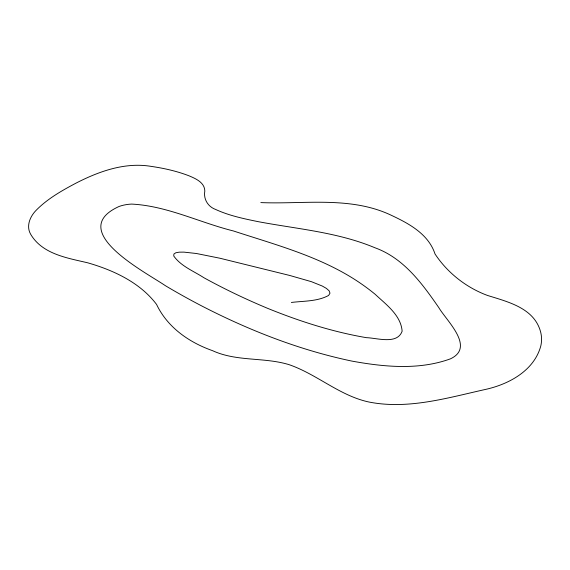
<?xml version="1.0" encoding="UTF-8"?>
<svg xmlns="http://www.w3.org/2000/svg" width="570" height="570" viewBox="0 0 570 570"><rect width="100%" height="100%" fill="white"/><g stroke="black" fill="none" stroke-linecap="round" stroke-linejoin="round"><path stroke-width="0.85" d="M291.363 302.456C303.781 300.91 317.312 301.58 328.612 295.452L329.994 293.158L329.097 290.786L326.389 288.399L322.307 286.055L311.384 281.666L289.795 275.481L219.792 258.203L196.393 253.5L183.96 252.125L179.251 252.161L175.831 252.767L173.914 254.02L173.736 255.98C180.975 266.276 193.643 271.056 203.903 277.733C224.559 289.104 245.862 299.257 267.615 308.334C299.499 321.295 332.517 331.882 366.496 337.682C377.048 337.946 397.261 344.85 402.135 331.198C400.931 315.16 385.997 304.48 375.174 294.305A271.455 156.729 0 0 0 354.675 279.428C317.64 255.859 274.754 244.473 233.429 230.964C199.479 222.514 166.86 205.798 131.542 204.081A27.901 16.11 0 0 0 119.123 206.447C65.336 230.757 145.45 272.068 165.364 285.677A740.138 427.315 0 0 0 200.49 305.299C248.342 330.087 299.065 350.016 351.904 361.095C384.194 366.98 418.986 370.315 450.443 358.836C475.401 347.187 446.666 320.974 438.815 307.629C422.121 283.461 403.688 258.11 374.875 247.736C337.825 232.211 297.39 229.033 258.288 221.68C243.832 218.73 229.197 215.688 215.724 209.496C207.986 206.768 203.333 199.158 204.815 191.028C204.68 182.514 195.724 178.624 189.019 175.816C176.85 171.128 164.053 168.25 151.171 166.383C124.951 162.001 99.009 171.349 75.995 183.141C61.923 190.601 47.745 198.588 36.451 209.995C30.253 216.108 25.885 225.806 30.566 234.092C42.23 254.127 67.068 257.925 87.68 262.798C113.516 270.23 140.035 282.499 156.579 304.451C167.495 327.38 189.033 342.378 212.503 350.65C236.785 361.843 264.245 356.984 289.261 364.722C317.177 374.405 339.77 395.837 369.118 402.057C408.54 409.809 448.155 397.682 486.459 389.21C509.473 383.909 534.133 370.429 540.759 346.104A86.847 50.139 0 0 0 540.467 331.384C533.862 307.935 507.834 301.822 487.521 295.452C466.317 287.636 447.464 272.831 435.017 253.956C428.562 234.291 409.374 223.768 391.747 215.496C350.956 195.852 304.373 204.388 260.832 202.592"/></g></svg>
